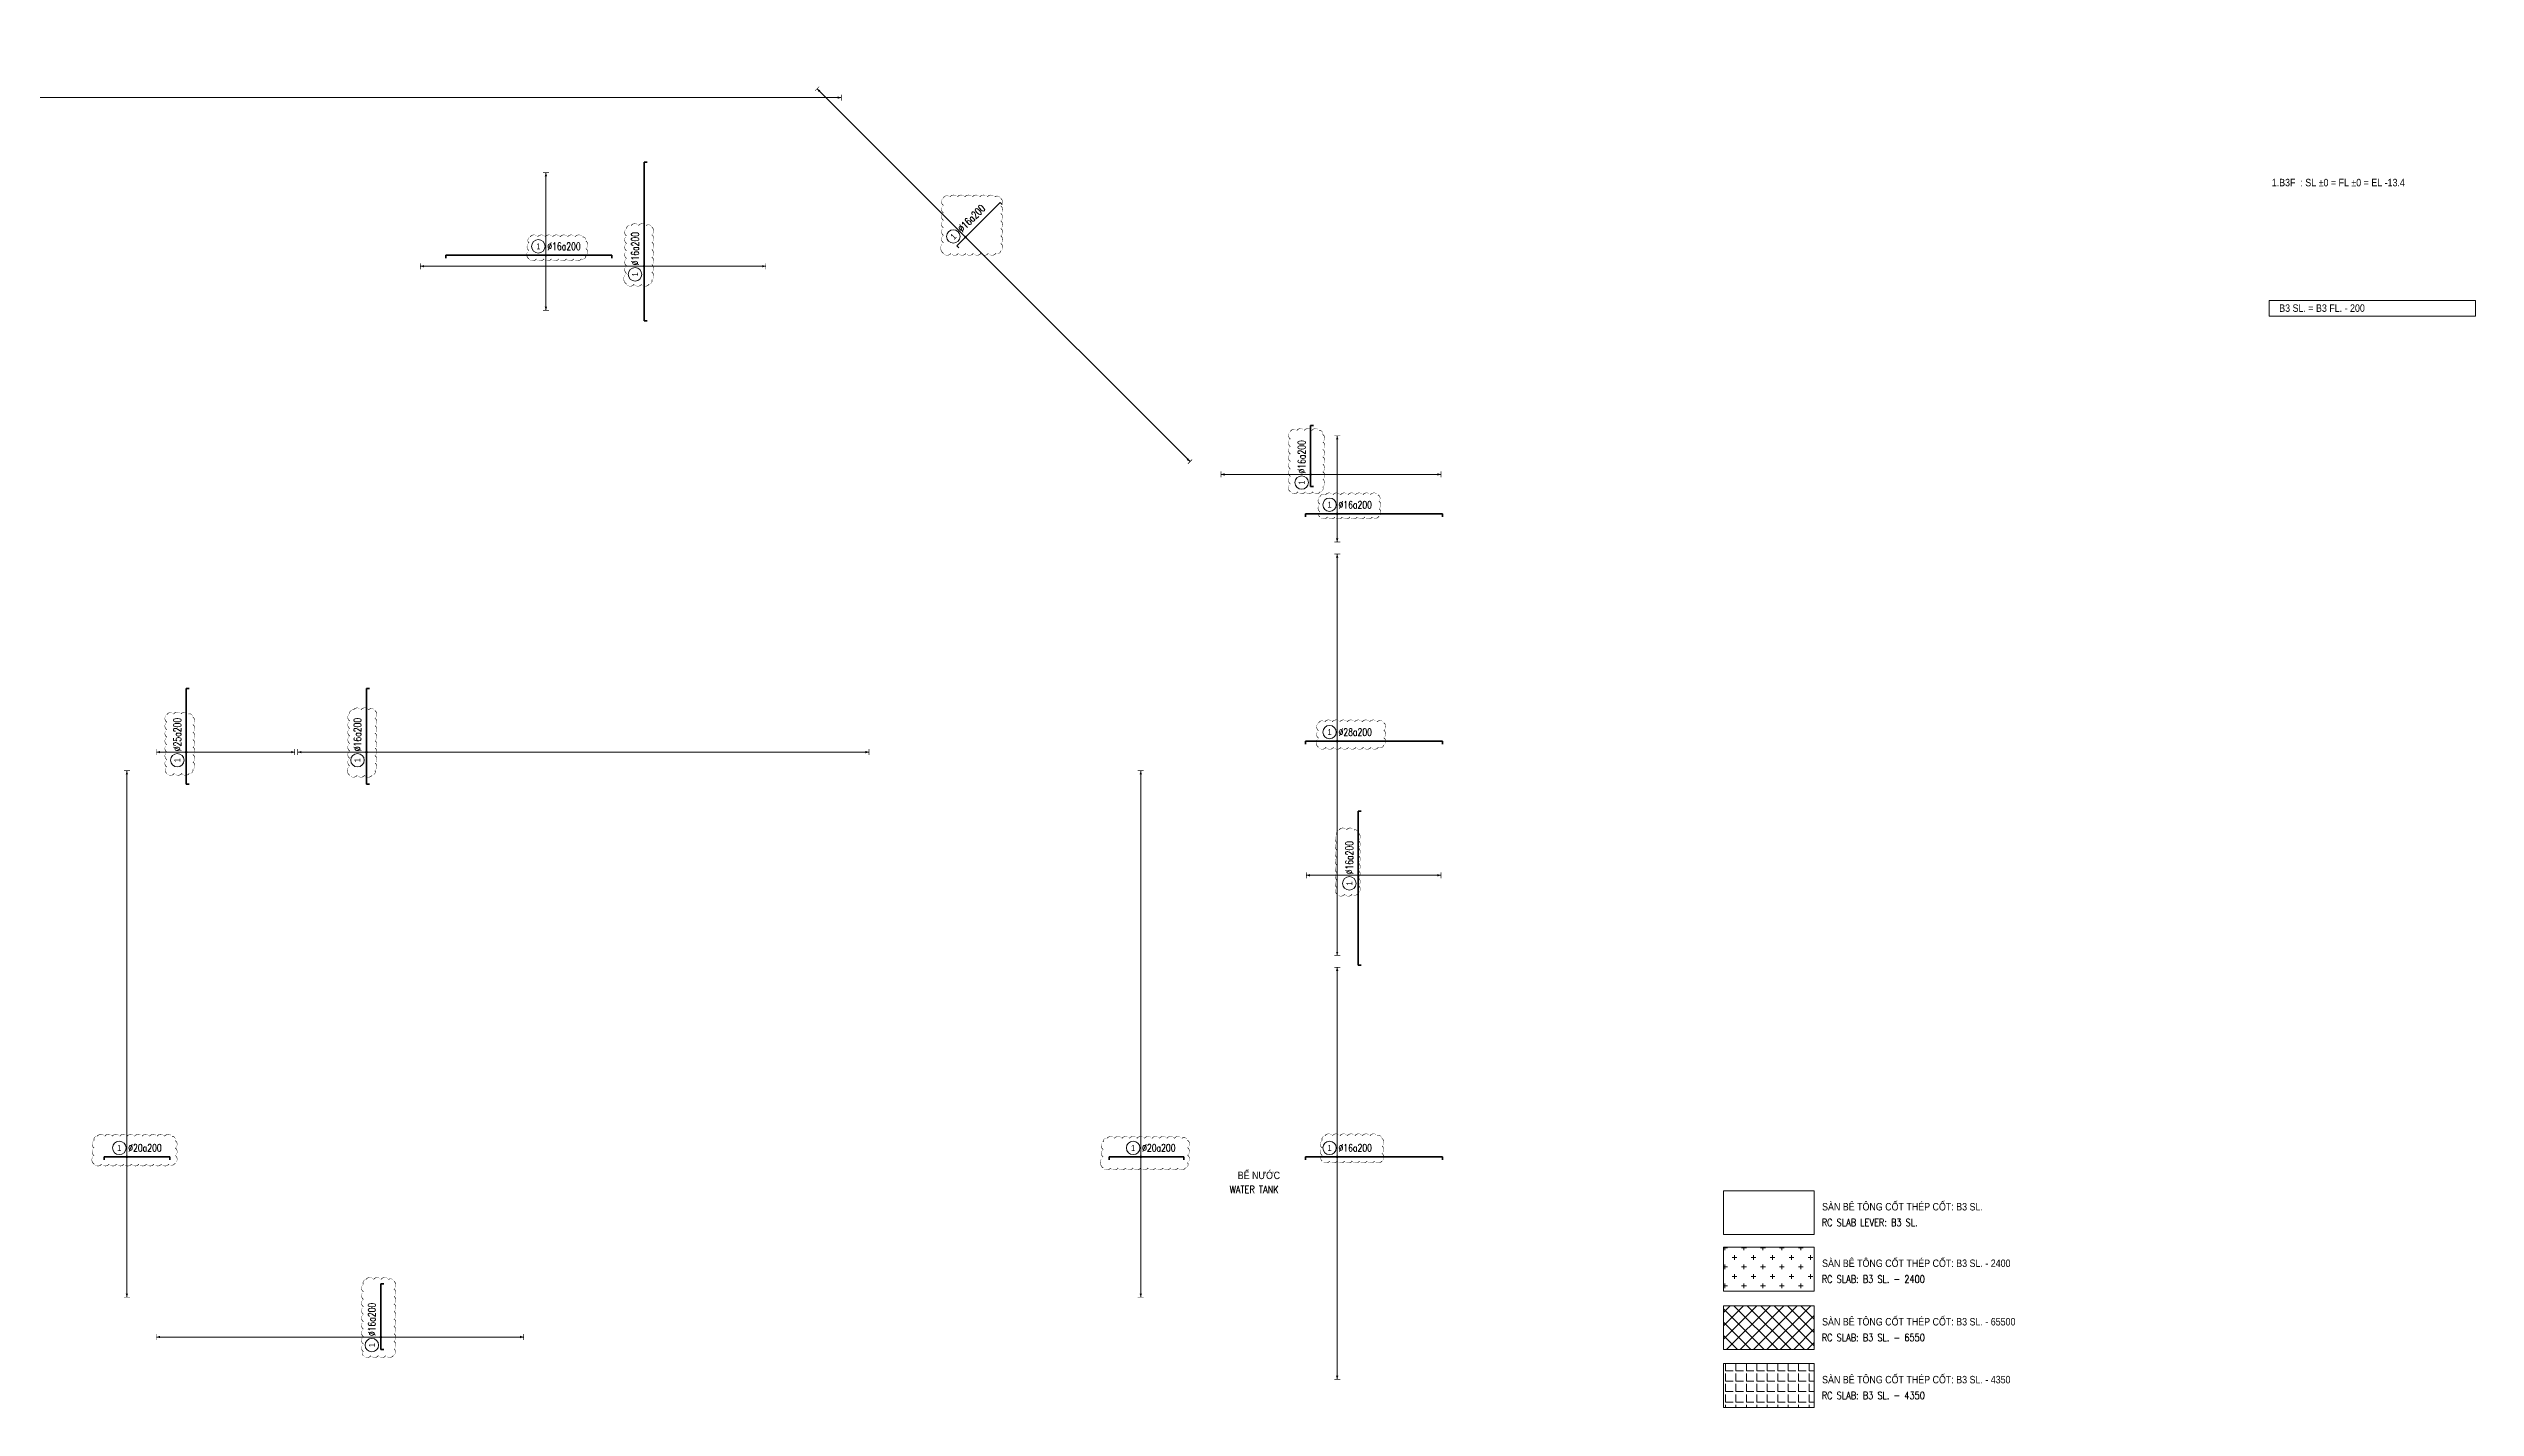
# Model space of a CAD drawing. Header units: millimetres. Extents: x -259680 to 953914, y -429648 to 90611.
# Drawn here: x 465776 to 628071, y -270641 to -179763 of the extents above; entities that cross this region are included whole.
import ezdxf
from ezdxf.enums import TextEntityAlignment as Align

# ---------------------------------------------------------------- set-up
doc = ezdxf.new("R2010")
doc.units = ezdxf.units.MM
doc.layers.get('0').update_dxf_attribs({"lineweight": 20})
doc.layers.get('Defpoints').update_dxf_attribs({"color": 151, "lineweight": 9})
for name, color, linetype, lineweight in [('NDC_S_DIM', 1, 'Continuous', 15), ('NDC_S_REBAR', 4, 'Continuous', 35), ('NDC_S_THIN LINE', 8, 'Continuous', 9), ('NDC_S_VN TEXT', 7, 'Continuous', 20)]:
    doc.layers.add(name, color=color, linetype=linetype, lineweight=lineweight)
doc.layers.add('NDC_S_REVISION_210426P', color=240, linetype='Continuous', lineweight=20, plot=False)
doc.styles.add('ARIAL', font='arial.ttf', dxfattribs={"width": 0.8})
doc.styles.add('NDC_ARIAL', font='arial.ttf', dxfattribs={"width": 0.85})
doc.styles.add('NDC_EN TXT', font='romans.shx', dxfattribs={"width": 0.8})

# ---------------------------------------------------------------- blocks, each defined once
blk = doc.blocks.new('*U553')
h = blk.add_hatch(color=6)
edge = h.paths.add_edge_path()
edge.add_arc((-2.99, 0), 0.3, 0, 360)
at = {"layer": 'NDC_S_DIM', "color": 8}
for q in [(-2.99, 54.1), (-2.99, -340.36)]:
    blk.add_line((-2.99, 0), q, dxfattribs=at)
for points in [[(-3.99, 54.1, 0.2, 0.2, 0), (-1.99, 54.1, 0, 0, 0)], [(-3.99, -340.36, 0.2, 0.2, 0), (-1.99, -340.36, 0, 0, 0)]]:
    blk.add_lwpolyline(points, format="xyseb", dxfattribs=at)
at = {"layer": 'NDC_S_DIM'}
blk.add_circle((-5.7, 3), 2.25, dxfattribs=at)
at = {"layer": 'NDC_S_DIM', "color": 6}
blk.add_circle((-2.99, 0), 0.3, dxfattribs=at)
at = {"layer": 'NDC_S_DIM', "color": 8}
for points in [[(-3.39, 52.9), (-2.99, 54.1), (-2.59, 52.9)], [(-3.39, -339.16), (-2.99, -340.36), (-2.59, -339.16)]]:
    blk.add_solid(points, dxfattribs=at)
at = {"layer": 'NDC_S_REBAR'}
for p, q in [((0, 0), (-7.08, 0)), ((-7.08, 0), (-7.08, -1)), ((0, 0), (13.42, 0)), ((13.42, 0), (13.42, -1))]:
    blk.add_line(p, q, dxfattribs=at)
at = {"layer": 'NDC_S_VN TEXT', "style": 'ARIAL', "width": 0.8}
blk.add_attdef('KHT', text='', height=2, dxfattribs=at).set_placement((-5.7, 3), align=Align.MIDDLE_CENTER)
at = {"layer": 'NDC_S_VN TEXT', "color": 3, "style": 'NDC_EN TXT', "width": 0.75}
blk.add_attdef('DKT', (-2.7, 1.75), '', height=2.5, dxfattribs=at)
blk = doc.blocks.new('*U554')
h = blk.add_hatch(color=6)
edge = h.paths.add_edge_path()
edge.add_arc((-2.99, 0), 0.3, 0, 360)
at = {"layer": 'NDC_S_DIM', "color": 8}
for q in [(-2.99, 70.14), (-2.99, -106.2)]:
    blk.add_line((-2.99, 0), q, dxfattribs=at)
for points in [[(-3.99, 70.14, 0.2, 0.2, 0), (-1.99, 70.14, 0, 0, 0)], [(-3.99, -106.2, 0.2, 0.2, 0), (-1.99, -106.2, 0, 0, 0)]]:
    blk.add_lwpolyline(points, format="xyseb", dxfattribs=at)
at = {"layer": 'NDC_S_DIM'}
blk.add_circle((-5.7, 3), 2.25, dxfattribs=at)
at = {"layer": 'NDC_S_DIM', "color": 6}
blk.add_circle((-2.99, 0), 0.3, dxfattribs=at)
at = {"layer": 'NDC_S_DIM', "color": 8}
for points in [[(-3.39, 68.94), (-2.99, 70.14), (-2.59, 68.94)], [(-3.39, -105), (-2.99, -106.2), (-2.59, -105)]]:
    blk.add_solid(points, dxfattribs=at)
at = {"layer": 'NDC_S_REBAR'}
for p, q in [((0, 0), (-7.08, 0)), ((-7.08, 0), (-7.08, -1)), ((0, 0), (13.42, 0)), ((13.42, 0), (13.42, -1))]:
    blk.add_line(p, q, dxfattribs=at)
at = {"layer": 'NDC_S_VN TEXT', "style": 'ARIAL', "width": 0.8}
blk.add_attdef('KHT', text='', height=2, dxfattribs=at).set_placement((-5.7, 3), align=Align.MIDDLE_CENTER)
at = {"layer": 'NDC_S_VN TEXT', "color": 3, "style": 'NDC_EN TXT', "width": 0.75}
blk.add_attdef('DKT', (-2.7, 1.75), '', height=2.5, dxfattribs=at)
blk = doc.blocks.new('*U555')
h = blk.add_hatch(color=6)
edge = h.paths.add_edge_path()
edge.add_arc((-2.99, 0), 0.3, 0, 360)
at = {"layer": 'NDC_S_DIM', "color": 8}
for q in [(-2.99, 29.99), (-2.99, -43.59)]:
    blk.add_line((-2.99, 0), q, dxfattribs=at)
for points in [[(-3.99, 29.99, 0.2, 0.2, 0), (-1.99, 29.99, 0, 0, 0)], [(-3.99, -43.59, 0.2, 0.2, 0), (-1.99, -43.59, 0, 0, 0)]]:
    blk.add_lwpolyline(points, format="xyseb", dxfattribs=at)
at = {"layer": 'NDC_S_DIM'}
blk.add_circle((-5.7, 3), 2.25, dxfattribs=at)
at = {"layer": 'NDC_S_DIM', "color": 6}
blk.add_circle((-2.99, 0), 0.3, dxfattribs=at)
at = {"layer": 'NDC_S_DIM', "color": 8}
for points in [[(-3.39, 28.79), (-2.99, 29.99), (-2.59, 28.79)], [(-3.39, -42.39), (-2.99, -43.59), (-2.59, -42.39)]]:
    blk.add_solid(points, dxfattribs=at)
at = {"layer": 'NDC_S_REBAR'}
for p, q in [((0, 0), (-7.08, 0)), ((-7.08, 0), (-7.08, -1)), ((0, 0), (13.42, 0)), ((13.42, 0), (13.42, -1))]:
    blk.add_line(p, q, dxfattribs=at)
at = {"layer": 'NDC_S_VN TEXT', "style": 'ARIAL', "width": 0.8}
blk.add_attdef('KHT', text='', height=2, dxfattribs=at).set_placement((-5.7, 3), align=Align.MIDDLE_CENTER)
at = {"layer": 'NDC_S_VN TEXT', "color": 3, "style": 'NDC_EN TXT', "width": 0.75}
blk.add_attdef('DKT', (-2.7, 1.75), '', height=2.5, dxfattribs=at)
blk = doc.blocks.new('*U556')
h = blk.add_hatch(color=6)
edge = h.paths.add_edge_path()
edge.add_arc((-2.99, 0), 0.3, 0, 360)
at = {"layer": 'NDC_S_DIM', "color": 8}
for q in [(-2.99, 26.05), (-2.99, -9.45)]:
    blk.add_line((-2.99, 0), q, dxfattribs=at)
for points in [[(-3.99, 26.05, 0.2, 0.2, 0), (-1.99, 26.05, 0, 0, 0)], [(-3.99, -9.45, 0.2, 0.2, 0), (-1.99, -9.45, 0, 0, 0)]]:
    blk.add_lwpolyline(points, format="xyseb", dxfattribs=at)
at = {"layer": 'NDC_S_DIM'}
blk.add_circle((-5.54, 3), 2.25, dxfattribs=at)
at = {"layer": 'NDC_S_DIM', "color": 6}
blk.add_circle((-2.99, 0), 0.3, dxfattribs=at)
at = {"layer": 'NDC_S_DIM', "color": 8}
for points in [[(-3.39, 24.85), (-2.99, 26.05), (-2.59, 24.85)], [(-3.39, -8.25), (-2.99, -9.45), (-2.59, -8.25)]]:
    blk.add_solid(points, dxfattribs=at)
at = {"layer": 'NDC_S_REBAR'}
for p, q in [((0, 0), (-13.61, 0)), ((-13.61, 0), (-13.61, -1)), ((0, 0), (32.23, 0)), ((32.23, 0), (32.23, -1))]:
    blk.add_line(p, q, dxfattribs=at)
at = {"layer": 'NDC_S_VN TEXT', "style": 'ARIAL', "width": 0.8}
blk.add_attdef('KHT', text='', height=2, dxfattribs=at).set_placement((-5.54, 3), align=Align.MIDDLE_CENTER)
at = {"layer": 'NDC_S_VN TEXT', "color": 3, "style": 'NDC_EN TXT', "width": 0.75}
blk.add_attdef('DKT', (-2.54, 1.75), '', height=2.5, dxfattribs=at)
blk = doc.blocks.new('*U557')
h = blk.add_hatch(color=6)
edge = h.paths.add_edge_path()
edge.add_arc((-2.99, 0), 0.3, 0, 360)
at = {"layer": 'NDC_S_DIM', "color": 8}
for q in [(-2.99, 62.57), (-2.99, -71.68)]:
    blk.add_line((-2.99, 0), q, dxfattribs=at)
for points in [[(-3.99, 62.57, 0.2, 0.2, 0), (-1.99, 62.57, 0, 0, 0)], [(-3.99, -71.68, 0.2, 0.2, 0), (-1.99, -71.68, 0, 0, 0)]]:
    blk.add_lwpolyline(points, format="xyseb", dxfattribs=at)
at = {"layer": 'NDC_S_DIM'}
blk.add_circle((-5.54, 3), 2.25, dxfattribs=at)
at = {"layer": 'NDC_S_DIM', "color": 6}
blk.add_circle((-2.99, 0), 0.3, dxfattribs=at)
at = {"layer": 'NDC_S_DIM', "color": 8}
for points in [[(-3.39, 61.37), (-2.99, 62.57), (-2.59, 61.37)], [(-3.39, -70.48), (-2.99, -71.68), (-2.59, -70.48)]]:
    blk.add_solid(points, dxfattribs=at)
at = {"layer": 'NDC_S_REBAR'}
for p, q in [((0, 0), (-13.61, 0)), ((-13.61, 0), (-13.61, -1)), ((0, 0), (32.23, 0)), ((32.23, 0), (32.23, -1))]:
    blk.add_line(p, q, dxfattribs=at)
at = {"layer": 'NDC_S_VN TEXT', "style": 'ARIAL', "width": 0.8}
blk.add_attdef('KHT', text='', height=2, dxfattribs=at).set_placement((-5.54, 3), align=Align.MIDDLE_CENTER)
at = {"layer": 'NDC_S_VN TEXT', "color": 3, "style": 'NDC_EN TXT', "width": 0.75}
blk.add_attdef('DKT', (-2.54, 1.75), '', height=2.5, dxfattribs=at)
blk = doc.blocks.new('*U558')
h = blk.add_hatch(color=6)
edge = h.paths.add_edge_path()
edge.add_arc((-2.99, 0), 0.3, 0, 360)
at = {"layer": 'NDC_S_DIM', "color": 8}
for q in [(-2.99, 63.35), (-2.99, -74.4)]:
    blk.add_line((-2.99, 0), q, dxfattribs=at)
for points in [[(-3.99, 63.35, 0.2, 0.2, 0), (-1.99, 63.35, 0, 0, 0)], [(-3.99, -74.4, 0.2, 0.2, 0), (-1.99, -74.4, 0, 0, 0)]]:
    blk.add_lwpolyline(points, format="xyseb", dxfattribs=at)
at = {"layer": 'NDC_S_DIM'}
blk.add_circle((-5.54, 3), 2.25, dxfattribs=at)
at = {"layer": 'NDC_S_DIM', "color": 6}
blk.add_circle((-2.99, 0), 0.3, dxfattribs=at)
at = {"layer": 'NDC_S_DIM', "color": 8}
for points in [[(-3.39, 62.15), (-2.99, 63.35), (-2.59, 62.15)], [(-3.39, -73.2), (-2.99, -74.4), (-2.59, -73.2)]]:
    blk.add_solid(points, dxfattribs=at)
at = {"layer": 'NDC_S_REBAR'}
for p, q in [((0, 0), (-13.61, 0)), ((-13.61, 0), (-13.61, -1)), ((0, 0), (32.23, 0)), ((32.23, 0), (32.23, -1))]:
    blk.add_line(p, q, dxfattribs=at)
at = {"layer": 'NDC_S_VN TEXT', "style": 'ARIAL', "width": 0.8}
blk.add_attdef('KHT', text='', height=2, dxfattribs=at).set_placement((-5.54, 3), align=Align.MIDDLE_CENTER)
at = {"layer": 'NDC_S_VN TEXT', "color": 3, "style": 'NDC_EN TXT', "width": 0.75}
blk.add_attdef('DKT', (-2.54, 1.75), '', height=2.5, dxfattribs=at)
blk = doc.blocks.new('*U559')
h = blk.add_hatch(color=6)
edge = h.paths.add_edge_path()
edge.add_arc((-2.99, 0), 0.3, 0, 360)
at = {"layer": 'NDC_S_DIM', "color": 8}
for q in [(-2.99, 17.36), (-2.99, -27.64)]:
    blk.add_line((-2.99, 0), q, dxfattribs=at)
for points in [[(-3.99, 17.36, 0.2, 0.2, 0), (-1.99, 17.36, 0, 0, 0)], [(-3.99, -27.64, 0.2, 0.2, 0), (-1.99, -27.64, 0, 0, 0)]]:
    blk.add_lwpolyline(points, format="xyseb", dxfattribs=at)
at = {"layer": 'NDC_S_DIM'}
blk.add_circle((-5.7, 3), 2.25, dxfattribs=at)
at = {"layer": 'NDC_S_DIM', "color": 6}
blk.add_circle((-2.99, 0), 0.3, dxfattribs=at)
at = {"layer": 'NDC_S_DIM', "color": 8}
for points in [[(-3.39, 16.16), (-2.99, 17.36), (-2.59, 16.16)], [(-3.39, -26.44), (-2.99, -27.64), (-2.59, -26.44)]]:
    blk.add_solid(points, dxfattribs=at)
at = {"layer": 'NDC_S_REBAR'}
for p, q in [((0, 0), (-33.05, 0)), ((-33.05, 0), (-33.05, -1)), ((0, 0), (18.45, 0)), ((18.45, 0), (18.45, -1))]:
    blk.add_line(p, q, dxfattribs=at)
at = {"layer": 'NDC_S_VN TEXT', "style": 'ARIAL', "width": 0.8}
blk.add_attdef('KHT', text='', height=2, dxfattribs=at).set_placement((-5.7, 3), align=Align.MIDDLE_CENTER)
at = {"layer": 'NDC_S_VN TEXT', "color": 3, "style": 'NDC_EN TXT', "width": 0.75}
blk.add_attdef('DKT', (-2.7, 1.75), '', height=2.5, dxfattribs=at)
blk = doc.blocks.new('*U560')
h = blk.add_hatch(color=6)
edge = h.paths.add_edge_path()
edge.add_arc((-2.99, 0), 0.3, 0, 360)
at = {"layer": 'NDC_S_DIM', "color": 8}
for q in [(-2.99, 129.1), (-2.99, -46.9)]:
    blk.add_line((-2.99, 0), q, dxfattribs=at)
for points in [[(-3.99, 129.1, 0.2, 0.2, 0), (-1.99, 129.1, 0, 0, 0)], [(-3.99, -46.9, 0.2, 0.2, 0), (-1.99, -46.9, 0, 0, 0)]]:
    blk.add_lwpolyline(points, format="xyseb", dxfattribs=at)
at = {"layer": 'NDC_S_DIM'}
blk.add_circle((-5.54, 3), 2.25, dxfattribs=at)
at = {"layer": 'NDC_S_DIM', "color": 6}
blk.add_circle((-2.99, 0), 0.3, dxfattribs=at)
at = {"layer": 'NDC_S_DIM', "color": 8}
for points in [[(-3.39, 127.9), (-2.99, 129.1), (-2.59, 127.9)], [(-3.39, -45.7), (-2.99, -46.9), (-2.59, -45.7)]]:
    blk.add_solid(points, dxfattribs=at)
at = {"layer": 'NDC_S_REBAR'}
for p, q in [((0, 0), (-13.61, 0)), ((-13.61, 0), (-13.61, -1)), ((0, 0), (11.4, 0)), ((11.4, 0), (11.4, -1))]:
    blk.add_line(p, q, dxfattribs=at)
at = {"layer": 'NDC_S_VN TEXT', "style": 'ARIAL', "width": 0.8}
blk.add_attdef('KHT', text='', height=2, dxfattribs=at).set_placement((-5.54, 3), align=Align.MIDDLE_CENTER)
at = {"layer": 'NDC_S_VN TEXT', "color": 3, "style": 'NDC_EN TXT', "width": 0.75}
blk.add_attdef('DKT', (-2.54, 1.75), '', height=2.5, dxfattribs=at)
blk = doc.blocks.new('*U561')
h = blk.add_hatch(color=6)
edge = h.paths.add_edge_path()
edge.add_arc((-2.99, 0), 0.3, 0, 360)
at = {"layer": 'NDC_S_DIM', "color": 8}
for q in [(-2.99, 75.01), (-2.99, -47.79)]:
    blk.add_line((-2.99, 0), q, dxfattribs=at)
for points in [[(-3.99, 75.01, 0.2, 0.2, 0), (-1.99, 75.01, 0, 0, 0)], [(-3.99, -47.79, 0.2, 0.2, 0), (-1.99, -47.79, 0, 0, 0)]]:
    blk.add_lwpolyline(points, format="xyseb", dxfattribs=at)
at = {"layer": 'NDC_S_DIM'}
blk.add_circle((-5.7, 3), 2.25, dxfattribs=at)
at = {"layer": 'NDC_S_DIM', "color": 6}
blk.add_circle((-2.99, 0), 0.3, dxfattribs=at)
at = {"layer": 'NDC_S_DIM', "color": 8}
for points in [[(-3.39, 73.81), (-2.99, 75.01), (-2.59, 73.81)], [(-3.39, -46.59), (-2.99, -47.79), (-2.59, -46.59)]]:
    blk.add_solid(points, dxfattribs=at)
at = {"layer": 'NDC_S_REBAR'}
for p, q in [((0, 0), (-7.16, 0)), ((-7.16, 0), (-7.16, -1)), ((0, 0), (14.85, 0)), ((14.85, 0), (14.85, -1))]:
    blk.add_line(p, q, dxfattribs=at)
at = {"layer": 'NDC_S_VN TEXT', "style": 'ARIAL', "width": 0.8}
blk.add_attdef('KHT', text='', height=2, dxfattribs=at).set_placement((-5.7, 3), align=Align.MIDDLE_CENTER)
at = {"layer": 'NDC_S_VN TEXT', "color": 3, "style": 'NDC_EN TXT', "width": 0.75}
blk.add_attdef('DKT', (-2.7, 1.75), '', height=2.5, dxfattribs=at)
blk = doc.blocks.new('*U562')
h = blk.add_hatch(color=6)
edge = h.paths.add_edge_path()
edge.add_arc((-2.99, 0), 0.3, 0, 360)
at = {"layer": 'NDC_S_DIM', "color": 8}
for q in [(-2.99, 129.1), (-2.99, -46.9)]:
    blk.add_line((-2.99, 0), q, dxfattribs=at)
for points in [[(-3.99, 129.1, 0.2, 0.2, 0), (-1.99, 129.1, 0, 0, 0)], [(-3.99, -46.9, 0.2, 0.2, 0), (-1.99, -46.9, 0, 0, 0)]]:
    blk.add_lwpolyline(points, format="xyseb", dxfattribs=at)
at = {"layer": 'NDC_S_DIM'}
blk.add_circle((-5.54, 3), 2.25, dxfattribs=at)
at = {"layer": 'NDC_S_DIM', "color": 6}
blk.add_circle((-2.99, 0), 0.3, dxfattribs=at)
at = {"layer": 'NDC_S_DIM', "color": 8}
for points in [[(-3.39, 127.9), (-2.99, 129.1), (-2.59, 127.9)], [(-3.39, -45.7), (-2.99, -46.9), (-2.59, -45.7)]]:
    blk.add_solid(points, dxfattribs=at)
at = {"layer": 'NDC_S_REBAR'}
for p, q in [((0, 0), (-10.6, 0)), ((-10.6, 0), (-10.6, -1)), ((0, 0), (11.4, 0)), ((11.4, 0), (11.4, -1))]:
    blk.add_line(p, q, dxfattribs=at)
at = {"layer": 'NDC_S_VN TEXT', "style": 'ARIAL', "width": 0.8}
blk.add_attdef('KHT', text='', height=2, dxfattribs=at).set_placement((-5.54, 3), align=Align.MIDDLE_CENTER)
at = {"layer": 'NDC_S_VN TEXT', "color": 3, "style": 'NDC_EN TXT', "width": 0.75}
blk.add_attdef('DKT', (-2.54, 1.75), '', height=2.5, dxfattribs=at)
blk = doc.blocks.new('*U563')
h = blk.add_hatch(color=6)
edge = h.paths.add_edge_path()
edge.add_arc((-2.99, 0), 0.3, 0, 360)
at = {"layer": 'NDC_S_DIM', "color": 8}
for q in [(-2.99, 9.97), (-2.99, -36.28)]:
    blk.add_line((-2.99, 0), q, dxfattribs=at)
for points in [[(-3.99, 9.97, 0.2, 0.2, 0), (-1.99, 9.97, 0, 0, 0)], [(-3.99, -36.28, 0.2, 0.2, 0), (-1.99, -36.28, 0, 0, 0)]]:
    blk.add_lwpolyline(points, format="xyseb", dxfattribs=at)
at = {"layer": 'NDC_S_DIM'}
blk.add_circle((-5.7, 3), 2.25, dxfattribs=at)
at = {"layer": 'NDC_S_DIM', "color": 6}
blk.add_circle((-2.99, 0), 0.3, dxfattribs=at)
at = {"layer": 'NDC_S_DIM', "color": 8}
for points in [[(-3.39, 8.77), (-2.99, 9.97), (-2.59, 8.77)], [(-3.39, -35.08), (-2.99, -36.28), (-2.59, -35.08)]]:
    blk.add_solid(points, dxfattribs=at)
at = {"layer": 'NDC_S_REBAR'}
for p, q in [((0, 0), (-13.73, 0)), ((-13.73, 0), (-13.73, -1)), ((0, 0), (18.27, 0)), ((18.27, 0), (18.27, -1))]:
    blk.add_line(p, q, dxfattribs=at)
at = {"layer": 'NDC_S_VN TEXT', "style": 'ARIAL', "width": 0.8}
blk.add_attdef('KHT', text='', height=2, dxfattribs=at).set_placement((-5.7, 3), align=Align.MIDDLE_CENTER)
at = {"layer": 'NDC_S_VN TEXT', "color": 3, "style": 'NDC_EN TXT', "width": 0.75}
blk.add_attdef('DKT', (-2.7, 1.75), '', height=2.5, dxfattribs=at)
blk = doc.blocks.new('*U564')
h = blk.add_hatch(color=6)
edge = h.paths.add_edge_path()
edge.add_arc((-2.99, 0), 0.3, 0, 360)
at = {"layer": 'NDC_S_DIM', "color": 8}
for q in [(-2.99, 22.96), (-2.99, -168.04)]:
    blk.add_line((-2.99, 0), q, dxfattribs=at)
for points in [[(-3.99, 22.96, 0.2, 0.2, 0), (-1.99, 22.96, 0, 0, 0)], [(-3.99, -168.04, 0.2, 0.2, 0), (-1.99, -168.04, 0, 0, 0)]]:
    blk.add_lwpolyline(points, format="xyseb", dxfattribs=at)
at = {"layer": 'NDC_S_DIM'}
blk.add_circle((-5.7, 3), 2.25, dxfattribs=at)
at = {"layer": 'NDC_S_DIM', "color": 6}
blk.add_circle((-2.99, 0), 0.3, dxfattribs=at)
at = {"layer": 'NDC_S_DIM', "color": 8}
for points in [[(-3.39, 21.76), (-2.99, 22.96), (-2.59, 21.76)], [(-3.39, -166.84), (-2.99, -168.04), (-2.59, -166.84)]]:
    blk.add_solid(points, dxfattribs=at)
at = {"layer": 'NDC_S_REBAR'}
for p, q in [((0, 0), (-13.73, 0)), ((-13.73, 0), (-13.73, -1)), ((0, 0), (18.27, 0)), ((18.27, 0), (18.27, -1))]:
    blk.add_line(p, q, dxfattribs=at)
at = {"layer": 'NDC_S_VN TEXT', "style": 'ARIAL', "width": 0.8}
blk.add_attdef('KHT', text='', height=2, dxfattribs=at).set_placement((-5.7, 3), align=Align.MIDDLE_CENTER)
at = {"layer": 'NDC_S_VN TEXT', "color": 3, "style": 'NDC_EN TXT', "width": 0.75}
blk.add_attdef('DKT', (-2.7, 1.75), '', height=2.5, dxfattribs=at)
blk = doc.blocks.new('*U566')
h = blk.add_hatch(color=6)
edge = h.paths.add_edge_path()
edge.add_arc((-2.99, 0), 0.3, 0, 360)
at = {"layer": 'NDC_S_DIM', "color": 8}
for q in [(-2.99, 74.77), (-2.99, -40.73)]:
    blk.add_line((-2.99, 0), q, dxfattribs=at)
for points in [[(-3.99, 74.77, 0.2, 0.2, 0), (-1.99, 74.77, 0, 0, 0)], [(-3.99, -40.73, 0.2, 0.2, 0), (-1.99, -40.73, 0, 0, 0)]]:
    blk.add_lwpolyline(points, format="xyseb", dxfattribs=at)
at = {"layer": 'NDC_S_DIM'}
blk.add_circle((-5.7, 3), 2.25, dxfattribs=at)
at = {"layer": 'NDC_S_DIM', "color": 6}
blk.add_circle((-2.99, 0), 0.3, dxfattribs=at)
at = {"layer": 'NDC_S_DIM', "color": 8}
for points in [[(-3.39, 73.57), (-2.99, 74.77), (-2.59, 73.57)], [(-3.39, -39.53), (-2.99, -40.73), (-2.59, -39.53)]]:
    blk.add_solid(points, dxfattribs=at)
at = {"layer": 'NDC_S_REBAR'}
for p, q in [((0, 0), (-21.19, 0)), ((-21.19, 0), (-21.19, -1)), ((0, 0), (31.81, 0)), ((31.81, 0), (31.81, -1))]:
    blk.add_line(p, q, dxfattribs=at)
at = {"layer": 'NDC_S_VN TEXT', "style": 'ARIAL', "width": 0.8}
blk.add_attdef('KHT', text='', height=2, dxfattribs=at).set_placement((-5.7, 3), align=Align.MIDDLE_CENTER)
at = {"layer": 'NDC_S_VN TEXT', "color": 3, "style": 'NDC_EN TXT', "width": 0.75}
blk.add_attdef('DKT', (-2.7, 1.75), '', height=2.5, dxfattribs=at)
blk = doc.blocks.new('*U567')
h = blk.add_hatch(color=6)
edge = h.paths.add_edge_path()
edge.add_arc((-2.99, 0), 0.3, 0, 360)
at = {"layer": 'NDC_S_DIM', "color": 8}
for q in [(-2.99, 27.64), (-2.99, -18.36)]:
    blk.add_line((-2.99, 0), q, dxfattribs=at)
for points in [[(-3.99, 27.64, 0.2, 0.2, 0), (-1.99, 27.64, 0, 0, 0)], [(-3.99, -18.36, 0.2, 0.2, 0), (-1.99, -18.36, 0, 0, 0)]]:
    blk.add_lwpolyline(points, format="xyseb", dxfattribs=at)
at = {"layer": 'NDC_S_DIM'}
blk.add_circle((-5.54, 3), 2.25, dxfattribs=at)
at = {"layer": 'NDC_S_DIM', "color": 6}
blk.add_circle((-2.99, 0), 0.3, dxfattribs=at)
at = {"layer": 'NDC_S_DIM', "color": 8}
for points in [[(-3.39, 26.44), (-2.99, 27.64), (-2.59, 26.44)], [(-3.39, -17.16), (-2.99, -18.36), (-2.59, -17.16)]]:
    blk.add_solid(points, dxfattribs=at)
at = {"layer": 'NDC_S_REBAR'}
for p, q in [((0, 0), (-36.47, 0)), ((-36.47, 0), (-36.47, -1)), ((0, 0), (19.03, 0)), ((19.03, 0), (19.03, -1))]:
    blk.add_line(p, q, dxfattribs=at)
at = {"layer": 'NDC_S_VN TEXT', "style": 'ARIAL', "width": 0.8}
blk.add_attdef('KHT', text='', height=2, dxfattribs=at).set_placement((-5.54, 3), align=Align.MIDDLE_CENTER)
at = {"layer": 'NDC_S_VN TEXT', "color": 3, "style": 'NDC_EN TXT', "width": 0.75}
blk.add_attdef('DKT', (-2.54, 1.75), '', height=2.5, dxfattribs=at)

msp = doc.modelspace()

# ---------------------------------------------------------------- hatches: boundary and pattern name
at = {"layer": 'NDC_S_THIN LINE', "ltscale": 100}
h = msp.add_hatch(dxfattribs=at)
h.set_pattern_fill('CROSS', color=251, scale=100)
h.set_pattern_definition([(0, (112270.25, -279657.8), (635, 635), [317.5, -952.5]), (90, (112429, -279816.55), (-635, 635), [317.5, -952.5])])
h.paths.add_polyline_path([(583857.9, -259926.6), (577782.1, -259926.6), (577782.1, -262858.8), (583857.9, -262858.8)])
h = msp.add_hatch(dxfattribs=at)
h.set_pattern_fill('ANSI37', color=251, scale=200)
h.set_pattern_definition([(45, (345315.75, -271347.2), (-449.0128, 449.0128), []), (135, (345315.75, -271347.2), (-449.0128, -449.0128), [])])
h.paths.add_polyline_path([(583857.9, -263837.8), (577782.1, -263837.8), (577782.1, -266770), (583857.9, -266770)])
h = msp.add_hatch(dxfattribs=at)
h.set_pattern_fill('ANGLE', color=251, scale=100)
h.set_pattern_definition([(0, (345315.75, -270277.2), (0, 698.5), [508, -190.5]), (90, (345315.75, -270277.2), (-698.5, 4e-14), [508, -190.5])])
h.paths.add_polyline_path([(583857.9, -267709), (577782.1, -267709), (577782.1, -270641.2), (583857.9, -270641.2)])

# ---------------------------------------------------------------- linework, layer by layer
at = {"layer": 'Defpoints', "ltscale": 100}
msp.add_lwpolyline([(614271.3, -196610.5), (628071.3, -196610.5), (628071.3, -197670.5), (614271.3, -197670.5)], close=True, dxfattribs=at)
at = {"layer": 'NDC_S_REVISION_210426P'}
for points in [[(525619.9, -193459.3, 0, 50, 0.52056705), (526119.9, -193459.3, 0, 50, 0.52056705), (526619.9, -193459.3, 0, 50, 0.52056705), (527119.9, -193459.3, 0, 50, 0.52056705), (527619.9, -193459.3, 0, 50, 0.52056705), (528119.9, -193459.3, 0, 50, 0.52056705), (528619.9, -193459.3, 0, 50, 0.52056705), (529119.9, -193459.3, 0, 50, 0.52056705), (529451.4, -193290.9, 0, 50, 0.52056705), (529451.4, -192790.9, 0, 50, 0.52056705), (529451.4, -192290.9, 0, 50, 0.52056705), (529451.4, -191790.9, 0, 50, 0.52056705), (529451.4, -191290.9, 0, 50, 0.52056705), (529451.4, -190790.9, 0, 50, 0.52056705), (529451.4, -190290.9, 0, 50, 0.52056705), (529451.4, -189790.9, 0, 50, 0.52056705), (529053.7, -189688.7, 0, 50, 0.52056705), (528553.7, -189688.7, 0, 50, 0.52056705), (528053.7, -189688.7, 0, 50, 0.52056705), (527553.7, -189688.7, 0, 50, 0.52056705), (527053.7, -189688.7, 0, 50, 0.52056705), (526553.7, -189688.7, 0, 50, 0.52056705), (526053.7, -189688.7, 0, 50, 0.52056705), (525619.9, -189754.9, 0, 50, 0.52056705), (525619.9, -190254.9, 0, 50, 0.52056705), (525619.9, -190754.9, 0, 50, 0.52056705), (525619.9, -191254.9, 0, 50, 0.52056705), (525619.9, -191754.9, 0, 50, 0.52056705), (525619.9, -192254.9, 0, 50, 0.52056705), (525619.9, -192754.9, 0, 50, 0.52056705)], [(504431.4, -195527.1, 0, 50, 0.52056705), (504931.4, -195527.1, 0, 50, 0.52056705), (505431.4, -195527.1, 0, 50, 0.52056705), (505931.4, -195527.1, 0, 50, 0.52056705), (506119.7, -195215.4, 0, 50, 0.52056705), (506119.7, -194715.4, 0, 50, 0.52056705), (506119.7, -194215.4, 0, 50, 0.52056705), (506119.7, -193715.4, 0, 50, 0.52056705), (506119.7, -193215.4, 0, 50, 0.52056705), (506119.7, -192715.4, 0, 50, 0.52056705), (506119.7, -192215.4, 0, 50, 0.52056705), (506119.7, -191715.4, 0, 50, 0.52056705), (505733.1, -191602, 0, 50, 0.52056705), (505233.1, -191602, 0, 50, 0.52056705), (504733.1, -191602, 0, 50, 0.52056705), (504431.4, -191800.3, 0, 50, 0.52056705), (504431.4, -192300.3, 0, 50, 0.52056705), (504431.4, -192800.3, 0, 50, 0.52056705), (504431.4, -193300.3, 0, 50, 0.52056705), (504431.4, -193800.3, 0, 50, 0.52056705), (504431.4, -194300.3, 0, 50, 0.52056705), (504431.4, -194800.3, 0, 50, 0.52056705)], [(497902, -193830.5, 0, 50, 0.52056705), (498402, -193830.5, 0, 50, 0.52056705), (498902, -193830.5, 0, 50, 0.52056705), (499402, -193830.5, 0, 50, 0.52056705), (499902, -193830.5, 0, 50, 0.52056705), (500402, -193830.5, 0, 50, 0.52056705), (500902, -193830.5, 0, 50, 0.52056705), (501402, -193830.5, 0, 50, 0.52056705), (501707.3, -193635.8, 0, 50, 0.52056705), (501707.3, -193135.8, 0, 50, 0.52056705), (501707.3, -192635.8, 0, 50, 0.52056705), (501486.1, -192357, 0, 50, 0.52056705), (500986.1, -192357, 0, 50, 0.52056705), (500486.1, -192357, 0, 50, 0.52056705), (499986.1, -192357, 0, 50, 0.52056705), (499486.1, -192357, 0, 50, 0.52056705), (498986.1, -192357, 0, 50, 0.52056705), (498486.1, -192357, 0, 50, 0.52056705), (497986.1, -192357, 0, 50, 0.52056705), (497902, -192772.9, 0, 50, 0.52056705), (497902, -193272.9, 0, 50, 0.52056705)], [(548823, -209403.1, 0, 50, 0.52056705), (549323, -209403.1, 0, 50, 0.52056705), (549823, -209403.1, 0, 50, 0.52056705), (550323, -209403.1, 0, 50, 0.52056705), (550823, -209403.1, 0, 50, 0.52056705), (550989.4, -209069.5, 0, 50, 0.52056705), (550989.4, -208569.5, 0, 50, 0.52056705), (550989.4, -208069.5, 0, 50, 0.52056705), (550989.4, -207569.5, 0, 50, 0.52056705), (550989.4, -207069.5, 0, 50, 0.52056705), (550989.4, -206569.5, 0, 50, 0.52056705), (550989.4, -206069.5, 0, 50, 0.52056705), (550989.4, -205569.5, 0, 50, 0.52056705), (550752.1, -205306.7, 0, 50, 0.52056705), (550252.1, -205306.7, 0, 50, 0.52056705), (549752.1, -205306.7, 0, 50, 0.52056705), (549252.1, -205306.7, 0, 50, 0.52056705), (548823, -205377.6, 0, 50, 0.52056705), (548823, -205877.6, 0, 50, 0.52056705), (548823, -206377.6, 0, 50, 0.52056705), (548823, -206877.6, 0, 50, 0.52056705), (548823, -207377.6, 0, 50, 0.52056705), (548823, -207877.6, 0, 50, 0.52056705), (548823, -208377.6, 0, 50, 0.52056705), (548823, -208877.6, 0, 50, 0.52056705)], [(550798.4, -211090.2, 0, 50, 0.52056705), (551298.4, -211090.2, 0, 50, 0.52056705), (551798.4, -211090.2, 0, 50, 0.52056705), (552298.4, -211090.2, 0, 50, 0.52056705), (552798.4, -211090.2, 0, 50, 0.52056705), (553298.4, -211090.2, 0, 50, 0.52056705), (553798.4, -211090.2, 0, 50, 0.52056705), (554298.4, -211090.2, 0, 50, 0.52056705), (554744.2, -211036, 0, 50, 0.52056705), (554744.2, -210536, 0, 50, 0.52056705), (554744.2, -210036, 0, 50, 0.52056705), (554670.3, -209610, 0, 50, 0.52056705), (554170.3, -209610, 0, 50, 0.52056705), (553670.3, -209610, 0, 50, 0.52056705), (553170.3, -209610, 0, 50, 0.52056705), (552670.3, -209610, 0, 50, 0.52056705), (552170.3, -209610, 0, 50, 0.52056705), (551670.3, -209610, 0, 50, 0.52056705), (551170.3, -209610, 0, 50, 0.52056705), (550798.4, -209738, 0, 50, 0.52056705), (550798.4, -210238, 0, 50, 0.52056705), (550798.4, -210738, 0, 50, 0.52056705)], [(485918.8, -228361.2, 0, 50, 0.52056705), (486418.8, -228361.2, 0, 50, 0.52056705), (486918.8, -228361.2, 0, 50, 0.52056705), (487418.8, -228361.2, 0, 50, 0.52056705), (487606.5, -228049, 0, 50, 0.52056705), (487606.5, -227549, 0, 50, 0.52056705), (487606.5, -227049, 0, 50, 0.52056705), (487606.5, -226549, 0, 50, 0.52056705), (487606.5, -226049, 0, 50, 0.52056705), (487606.5, -225549, 0, 50, 0.52056705), (487606.5, -225049, 0, 50, 0.52056705), (487606.5, -224549, 0, 50, 0.52056705), (487606.5, -224049, 0, 50, 0.52056705), (487167.6, -223987.9, 0, 50, 0.52056705), (486667.6, -223987.9, 0, 50, 0.52056705), (486167.6, -223987.9, 0, 50, 0.52056705), (485918.8, -224239.1, 0, 50, 0.52056705), (485918.8, -224739.1, 0, 50, 0.52056705), (485918.8, -225239.1, 0, 50, 0.52056705), (485918.8, -225739.1, 0, 50, 0.52056705), (485918.8, -226239.1, 0, 50, 0.52056705), (485918.8, -226739.1, 0, 50, 0.52056705), (485918.8, -227239.1, 0, 50, 0.52056705), (485918.8, -227739.1, 0, 50, 0.52056705)], [(473687.9, -228236.4, 0, 50, 0.52056705), (474187.9, -228236.4, 0, 50, 0.52056705), (474687.9, -228236.4, 0, 50, 0.52056705), (475187.9, -228236.4, 0, 50, 0.52056705), (475428.4, -227976.8, 0, 50, 0.52056705), (475428.4, -227476.8, 0, 50, 0.52056705), (475428.4, -226976.8, 0, 50, 0.52056705), (475428.4, -226476.8, 0, 50, 0.52056705), (475428.4, -225976.8, 0, 50, 0.52056705), (475428.4, -225476.8, 0, 50, 0.52056705), (475428.4, -224976.8, 0, 50, 0.52056705), (475428.4, -224476.8, 0, 50, 0.52056705), (475138.2, -224267, 0, 50, 0.52056705), (474638.2, -224267, 0, 50, 0.52056705), (474138.2, -224267, 0, 50, 0.52056705), (473687.9, -224316.7, 0, 50, 0.52056705), (473687.9, -224816.7, 0, 50, 0.52056705), (473687.9, -225316.7, 0, 50, 0.52056705), (473687.9, -225816.7, 0, 50, 0.52056705), (473687.9, -226316.7, 0, 50, 0.52056705), (473687.9, -226816.7, 0, 50, 0.52056705), (473687.9, -227316.7, 0, 50, 0.52056705), (473687.9, -227816.7, 0, 50, 0.52056705)], [(550705.1, -226492.3, 0, 50, 0.52056705), (551205.1, -226492.3, 0, 50, 0.52056705), (551705.1, -226492.3, 0, 50, 0.52056705), (552205.1, -226492.3, 0, 50, 0.52056705), (552705.1, -226492.3, 0, 50, 0.52056705), (553205.1, -226492.3, 0, 50, 0.52056705), (553705.1, -226492.3, 0, 50, 0.52056705), (554205.1, -226492.3, 0, 50, 0.52056705), (554705.1, -226492.3, 0, 50, 0.52056705), (555062.6, -226349.8, 0, 50, 0.52056705), (555062.6, -225849.8, 0, 50, 0.52056705), (555062.6, -225349.8, 0, 50, 0.52056705), (555062.6, -224849.8, 0, 50, 0.52056705), (554619.5, -224793, 0, 50, 0.52056705), (554119.5, -224793, 0, 50, 0.52056705), (553619.5, -224793, 0, 50, 0.52056705), (553119.5, -224793, 0, 50, 0.52056705), (552619.5, -224793, 0, 50, 0.52056705), (552119.5, -224793, 0, 50, 0.52056705), (551619.5, -224793, 0, 50, 0.52056705), (551119.5, -224793, 0, 50, 0.52056705), (550705.1, -224878.6, 0, 50, 0.52056705), (550705.1, -225378.6, 0, 50, 0.52056705), (550705.1, -225878.6, 0, 50, 0.52056705)], [(551950, -236318, 0, 50, 0.52056705), (552450, -236318, 0, 50, 0.52056705), (552950, -236318, 0, 50, 0.52056705), (553365.6, -236233.6, 0, 50, 0.52056705), (553365.6, -235733.6, 0, 50, 0.52056705), (553365.6, -235233.6, 0, 50, 0.52056705), (553365.6, -234733.6, 0, 50, 0.52056705), (553365.6, -234233.6, 0, 50, 0.52056705), (553365.6, -233733.6, 0, 50, 0.52056705), (553365.6, -233233.6, 0, 50, 0.52056705), (553365.6, -232733.6, 0, 50, 0.52056705), (553365.6, -232233.6, 0, 50, 0.52056705), (553081.1, -232018.1, 0, 50, 0.52056705), (552581.1, -232018.1, 0, 50, 0.52056705), (552081.1, -232018.1, 0, 50, 0.52056705), (551950, -232386.9, 0, 50, 0.52056705), (551950, -232886.9, 0, 50, 0.52056705), (551950, -233386.9, 0, 50, 0.52056705), (551950, -233886.9, 0, 50, 0.52056705), (551950, -234386.9, 0, 50, 0.52056705), (551950, -234886.9, 0, 50, 0.52056705), (551950, -235386.9, 0, 50, 0.52056705), (551950, -235886.9, 0, 50, 0.52056705)], [(468822.6, -254364.1, 0, 50, 0.52056705), (469322.6, -254364.1, 0, 50, 0.52056705), (469822.6, -254364.1, 0, 50, 0.52056705), (470322.6, -254364.1, 0, 50, 0.52056705), (470822.6, -254364.1, 0, 50, 0.52056705), (471322.6, -254364.1, 0, 50, 0.52056705), (471822.6, -254364.1, 0, 50, 0.52056705), (472322.6, -254364.1, 0, 50, 0.52056705), (472822.6, -254364.1, 0, 50, 0.52056705), (473322.6, -254364.1, 0, 50, 0.52056705), (473822.6, -254364.1, 0, 50, 0.52056705), (474248.3, -254289.8, 0, 50, 0.52056705), (474248.3, -253789.8, 0, 50, 0.52056705), (474248.3, -253289.8, 0, 50, 0.52056705), (474248.3, -252789.8, 0, 50, 0.52056705), (474032.4, -252505.7, 0, 50, 0.52056705), (473532.4, -252505.7, 0, 50, 0.52056705), (473032.4, -252505.7, 0, 50, 0.52056705), (472532.4, -252505.7, 0, 50, 0.52056705), (472032.4, -252505.7, 0, 50, 0.52056705), (471532.4, -252505.7, 0, 50, 0.52056705), (471032.4, -252505.7, 0, 50, 0.52056705), (470532.4, -252505.7, 0, 50, 0.52056705), (470032.4, -252505.7, 0, 50, 0.52056705), (469532.4, -252505.7, 0, 50, 0.52056705), (469032.4, -252505.7, 0, 50, 0.52056705), (468822.6, -252795.8, 0, 50, 0.52056705), (468822.6, -253295.8, 0, 50, 0.52056705), (468822.6, -253795.8, 0, 50, 0.52056705)], [(536304, -254624.7, 0, 50, 0.52056705), (536804, -254624.7, 0, 50, 0.52056705), (537304, -254624.7, 0, 50, 0.52056705), (537804, -254624.7, 0, 50, 0.52056705), (538304, -254624.7, 0, 50, 0.52056705), (538804, -254624.7, 0, 50, 0.52056705), (539304, -254624.7, 0, 50, 0.52056705), (539804, -254624.7, 0, 50, 0.52056705), (540304, -254624.7, 0, 50, 0.52056705), (540804, -254624.7, 0, 50, 0.52056705), (541304, -254624.7, 0, 50, 0.52056705), (541804, -254624.7, 0, 50, 0.52056705), (541942.9, -254263.6, 0, 50, 0.52056705), (541942.9, -253763.6, 0, 50, 0.52056705), (541942.9, -253263.6, 0, 50, 0.52056705), (541942.9, -252763.6, 0, 50, 0.52056705), (541560.2, -252646.3, 0, 50, 0.52056705), (541060.2, -252646.3, 0, 50, 0.52056705), (540560.2, -252646.3, 0, 50, 0.52056705), (540060.2, -252646.3, 0, 50, 0.52056705), (539560.2, -252646.3, 0, 50, 0.52056705), (539060.2, -252646.3, 0, 50, 0.52056705), (538560.2, -252646.3, 0, 50, 0.52056705), (538060.2, -252646.3, 0, 50, 0.52056705), (537560.2, -252646.3, 0, 50, 0.52056705), (537060.2, -252646.3, 0, 50, 0.52056705), (536560.2, -252646.3, 0, 50, 0.52056705), (536304, -252890.2, 0, 50, 0.52056705), (536304, -253390.2, 0, 50, 0.52056705), (536304, -253890.2, 0, 50, 0.52056705)], [(550950.4, -254161, 0, 50, 0.52056705), (551450.4, -254161, 0, 50, 0.52056705), (551950.4, -254161, 0, 50, 0.52056705), (552450.4, -254161, 0, 50, 0.52056705), (552950.4, -254161, 0, 50, 0.52056705), (553450.4, -254161, 0, 50, 0.52056705), (553950.4, -254161, 0, 50, 0.52056705), (554450.4, -254161, 0, 50, 0.52056705), (554948.5, -254159, 0, 50, 0.52056705), (554948.5, -253659, 0, 50, 0.52056705), (554948.5, -253159, 0, 50, 0.52056705), (554948.5, -252659, 0, 50, 0.52056705), (554634.5, -252473, 0, 50, 0.52056705), (554134.5, -252473, 0, 50, 0.52056705), (553634.5, -252473, 0, 50, 0.52056705), (553134.5, -252473, 0, 50, 0.52056705), (552634.5, -252473, 0, 50, 0.52056705), (552134.5, -252473, 0, 50, 0.52056705), (551634.5, -252473, 0, 50, 0.52056705), (551134.5, -252473, 0, 50, 0.52056705), (550950.4, -252788.9, 0, 50, 0.52056705), (550950.4, -253288.9, 0, 50, 0.52056705), (550950.4, -253788.9, 0, 50, 0.52056705)], [(486833.2, -267170.7, 0, 50, 0.52056705), (487333.2, -267170.7, 0, 50, 0.52056705), (487833.2, -267170.7, 0, 50, 0.52056705), (488333.2, -267170.7, 0, 50, 0.52056705), (488833.2, -267170.7, 0, 50, 0.52056705), (488876.1, -266713.6, 0, 50, 0.52056705), (488876.1, -266213.6, 0, 50, 0.52056705), (488876.1, -265713.6, 0, 50, 0.52056705), (488876.1, -265213.6, 0, 50, 0.52056705), (488876.1, -264713.6, 0, 50, 0.52056705), (488876.1, -264213.6, 0, 50, 0.52056705), (488876.1, -263713.6, 0, 50, 0.52056705), (488876.1, -263213.6, 0, 50, 0.52056705), (488876.1, -262713.6, 0, 50, 0.52056705), (488876.1, -262213.6, 0, 50, 0.52056705), (488507.8, -262081.9, 0, 50, 0.52056705), (488007.8, -262081.9, 0, 50, 0.52056705), (487507.8, -262081.9, 0, 50, 0.52056705), (487007.8, -262081.9, 0, 50, 0.52056705), (486833.2, -262407.3, 0, 50, 0.52056705), (486833.2, -262907.3, 0, 50, 0.52056705), (486833.2, -263407.3, 0, 50, 0.52056705), (486833.2, -263907.3, 0, 50, 0.52056705), (486833.2, -264407.3, 0, 50, 0.52056705), (486833.2, -264907.3, 0, 50, 0.52056705), (486833.2, -265407.3, 0, 50, 0.52056705), (486833.2, -265907.3, 0, 50, 0.52056705), (486833.2, -266407.3, 0, 50, 0.52056705), (486833.2, -266907.3, 0, 50, 0.52056705)]]:
    msp.add_lwpolyline(points, format="xyseb", close=True, dxfattribs=at)
at = {"layer": 'NDC_S_THIN LINE', "ltscale": 100}
for points in [[(577782.1, -256145.4), (583857.9, -256145.4), (583857.9, -259077.6), (577782.1, -259077.6)], [(577782.1, -259926.6), (583857.9, -259926.6), (583857.9, -262858.8), (577782.1, -262858.8)], [(577782.1, -263837.8), (583857.9, -263837.8), (583857.9, -266770), (577782.1, -266770)], [(577782.1, -267709), (583857.9, -267709), (583857.9, -270641.2), (577782.1, -270641.2)]]:
    msp.add_lwpolyline(points, close=True, dxfattribs=at)

# ---------------------------------------------------------------- block references
at = {"xscale": 200, "yscale": 200, "zscale": 200}
for name, p, rotation, values in [('*U553', (450715, -182446.9), 90, {'KHT': '1', 'DKT': '%%c16a200'}), ('*U554', (527515.3, -191947.7), 45.00086668601619, {'KHT': '1', 'DKT': '%%c16a200'}), ('*U566', (505598.4, -193724.3), 90, {'KHT': '1', 'DKT': '%%c16a200'}), ('*U555', (550176.4, -207646.9), 90, {'KHT': '1', 'DKT': '%%c16a200'}), ('*U563', (474988, -226217.1), 90, {'KHT': '1', 'DKT': '%%c25a200'}), ('*U564', (487036.5, -226217.1), 90, {'KHT': '1', 'DKT': '%%c16a200'}), ('*U559', (553365.6, -234453.7), 90, {'KHT': '1', 'DKT': '%%c16a200'}), ('*U561', (487996.7, -265332.6), 90, {'KHT': '1', 'DKT': '%%c16a200'})]:
    msp.add_blockref(name, p, dxfattribs=dict(at, rotation=rotation)).add_auto_attribs(values)
for name, p, values in [('*U567', (499637.5, -193590.8), {'KHT': '1', 'DKT': '%%c16a200'}), ('*U556', (552549, -210872.6), {'KHT': '1', 'DKT': '%%c16a200'}), ('*U557', (552549, -226077.8), {'KHT': '1', 'DKT': '%%c28a200'}), ('*U562', (471614.4, -253884), {'KHT': '1', 'DKT': '%%c20a200'}), ('*U560', (539414.3, -253884), {'KHT': '1', 'DKT': '%%c20a200'}), ('*U558', (552549, -253884), {'KHT': '1', 'DKT': '%%c16a200'})]:
    msp.add_blockref(name, p, dxfattribs=at).add_auto_attribs(values)

# ---------------------------------------------------------------- texts
at = {"layer": 'NDC_S_VN TEXT'}
for s, style, width, p in [('1.B3F  : SL %%P0 = FL %%P0 = EL -13.4', 'NDC_ARIAL', 0.85, (614449.4, -188726.4)), ('B3 SL. = B3 FL. - 200', 'NDC_ARIAL', 0.85, (614948.8, -197121.3)), ('BỂ NƯỚC', 'NDC_ARIAL', 0.85, (545301, -255119.4)), ('WATER TANK', 'NDC_EN TXT', 0.8, (544764.3, -256063.3)), ('SÀN BÊ TÔNG CỐT THÉP CỐT: B3 SL.', 'NDC_ARIAL', 0.85, (584377.4, -257216.1)), ('RC SLAB LEVER: B3 SL.', 'NDC_EN TXT', 0.8, (584357.1, -258272.4)), ('SÀN BÊ TÔNG CỐT THÉP CỐT: B3 SL. - 2400  ', 'NDC_ARIAL', 0.85, (584377.4, -260997.3)), ('RC SLAB: B3 SL. - 2400', 'NDC_EN TXT', 0.8, (584357.1, -262053.6)), ('SÀN BÊ TÔNG CỐT THÉP CỐT: B3 SL. - 65500  ', 'NDC_ARIAL', 0.85, (584377.4, -264908.5)), ('RC SLAB: B3 SL. - 6550', 'NDC_EN TXT', 0.8, (584357.1, -265964.8)), ('SÀN BÊ TÔNG CỐT THÉP CỐT: B3 SL. - 4350  ', 'NDC_ARIAL', 0.85, (584377.4, -268779.6)), ('RC SLAB: B3 SL. - 4350', 'NDC_EN TXT', 0.8, (584357.1, -269836))]:
    msp.add_text(s, height=500, dxfattribs=dict(at, style=style, width=width)).set_placement(p, align=Align.MIDDLE_LEFT)

doc.saveas('drawing.dxf')
